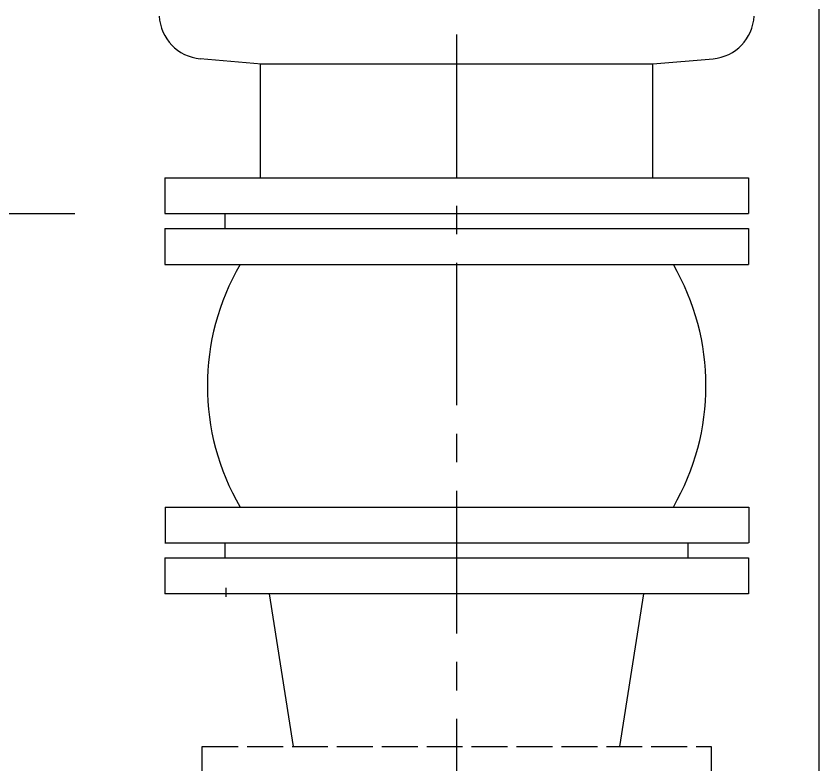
# Model space of a CAD drawing. Header units: millimetres. Extents: x 0 to 559189, y 1 to 426050.
# Drawn here: x 441293 to 454915, y 268610 to 281300 of the extents above; entities that cross this region are included whole.
import ezdxf

# ---------------------------------------------------------------- set-up
doc = ezdxf.new("R2010")
doc.units = ezdxf.units.MM
doc.header["$LTSCALE"] = 25.4
doc.linetypes.add('ACAD_ISO02W100', pattern=[15, 12, -3])
doc.linetypes.add('CENTER', pattern=[50.8, 31.75, -6.35, 6.35, -6.35])
doc.layers.get('Defpoints').update_dxf_attribs({"lineweight": 5})
doc.layers.add('CAXA0', color=7, linetype='Continuous', lineweight=5)
doc.layers.add('CAXA1', color=5, linetype='CENTER', lineweight=5)
doc.styles.add('Roman', font='arial.ttf')
doc.styles.get("Standard").update_dxf_attribs({"font": 'arial.ttf'})
doc.dimstyles.new('ISO-25', dxfattribs={"dimscale": 30, "dimtxt": 38.1, "dimasz": 38.1, "dimexe": 50.8, "dimexo": 50.8, "dimgap": 15.875, "dimtad": 1, "dimtih": 1, "dimtoh": 1, "dimdec": 1, "dimlfac": 0.03937, "dimdsep": 46, "dimtxsty": 'Standard', "dimcen": 63.5, "dimclrd": 7, "dimclre": 7, "dimclrt": 7, "dimadec": 0, "dimazin": 0, "dimtfac": 1, "dimtdec": 1, "dimtmove": 0, "dimatfit": 3, "dimfxl": 25.4, "dimlwd": 5, "dimlwe": 5, "dimarcsym": 0})

# ---------------------------------------------------------------- blocks, each defined once
blk = doc.blocks.new('*D8')
at = {"color": 7, "linetype": 'Continuous', "lineweight": 5, "transparency": 16777216}
for p, q in [((440076, 305887), (435639, 305887)), ((437163, 304744), (437163, 294489)), ((437163, 279090), (437163, 289346)), ((442292, 277947), (435639, 277947))]:
    blk.add_line(p, q, dxfattribs=at)
at = {"color": 7, "transparency": 16777216}
for points in [[(436972, 304744), (437353, 304744), (437163, 305887)], [(436972, 279090), (437353, 279090), (437163, 277947)]]:
    blk.add_solid(points, dxfattribs=at)
at = {"layer": 'Defpoints', "color": 0, "transparency": 16777216}
for p in [(441600, 305887), (437163, 277947), (443816, 277947)]:
    blk.add_point(p, dxfattribs=at)
at = {"color": 7, "lineweight": 5, "transparency": 16777216, "insert": (437163, 291917), "char_height": 4191, "attachment_point": 5, "style": 'Roman'}
blk.add_mtext('F', dxfattribs=at)

msp = doc.modelspace()

# ---------------------------------------------------------------- linework, layer by layer
at = {"color": 7, "lineweight": 5}
for p, q in [((445455.47, 280486.09), (444416.51, 280576.99)), ((452096.05, 280487.34), (453120.77, 280576.99)), ((445441.24, 280487.34), (452096.05, 280487.34)), ((445441.24, 278556.94), (445441.24, 280487.34)), ((452096.05, 278556.94), (452096.05, 280487.34)), ((443815.64, 278556.94), (453721.65, 278556.94)), ((443815.64, 278556.94), (443815.64, 277947.34)), ((453721.65, 278556.94), (453721.65, 277947.34)), ((443815.64, 277947.34), (453721.65, 277947.34)), ((444841.01, 277693.34), (444841.01, 277947.34)), ((443815.64, 277693.34), (453721.65, 277693.34)), ((443815.64, 277693.34), (443815.64, 277083.74)), ((443815.64, 277083.74), (453721.65, 277083.74)), ((443820.57, 272968.93), (453726.57, 272968.93)), ((443820.57, 272968.93), (443820.57, 272359.33)), ((453726.57, 272968.93), (453726.57, 272359.33)), ((443815.64, 272359.33), (453721.65, 272359.33)), ((444841.01, 272105.33), (444841.01, 272359.33)), ((452696.28, 272105.33), (452696.28, 272359.33)), ((443815.64, 272105.33), (453721.65, 272105.33)), ((443815.64, 272105.33), (443815.64, 271495.73)), ((453721.65, 272105.33), (453721.65, 271495.73)), ((444850.1, 271599.69), (444850.1, 271447.29)), ((453721.65, 271495.73), (443815.64, 271495.73)), ((446000.04, 268904.93), (445593.64, 271495.73)), ((451537.25, 268904.93), (451943.65, 271495.73)), ((444450.64, 268295.33), (444450.64, 268904.93))]:
    msp.add_line(p, q, dxfattribs=at)
at = {"color": 7, "linetype": 'ACAD_ISO02W100', "lineweight": 5, "ltscale": 2}
for p, q in [((453721.65, 277693.34), (453721.65, 277083.74)), ((444450.64, 268904.93), (453086.65, 268904.93)), ((453086.65, 268904.93), (453086.65, 268295.33))]:
    msp.add_line(p, q, dxfattribs=at)
at = {"color": 7, "lineweight": 5}
for centre, radius, start, end in [((444482.93, 281336.09), 762, 182.704313, 265), ((453054.36, 281336.09), 762, 275, 357.295687), ((448638.87, 275026.33), 4100.03, 149.880748, 210.119252), ((448898.42, 275026.33), 4100.03, 329.880748, 30.119252)]:
    msp.add_arc(centre, radius, start, end, dxfattribs=at)
at = {"layer": 'CAXA0', "color": 7, "linetype": 'Continuous', "lineweight": 5}
msp.add_line((454915.38, 283789.19), (454915.38, 265755.18), dxfattribs=at)
at = {"layer": 'CAXA1', "linetype": 'CENTER', "lineweight": 5, "ltscale": 3}
msp.add_line((448768.64, 247598.87), (448768.64, 307416.53), dxfattribs=at)

# ---------------------------------------------------------------- dimensions: what is measured, and where the dimension line sits
at = {"color": 7, "lineweight": 5}
dim = msp.add_linear_dim(base=(437162.67, 277947.34), p1=(441599.77, 305887.35), p2=(443815.64, 277947.34), angle=90, text='F', dimstyle='ISO-25', override={"dimscale": 30, "dimtxt": 139.7, "dimpost": '\\X', "dimtxsty": 'Roman', "dimtmove": 1}, dxfattribs=at)
dim.commit()
dim.dimension.update_dxf_attribs({"geometry": '*D8', "text_midpoint": (437162.67, 291917.35)})

doc.saveas('drawing.dxf')
